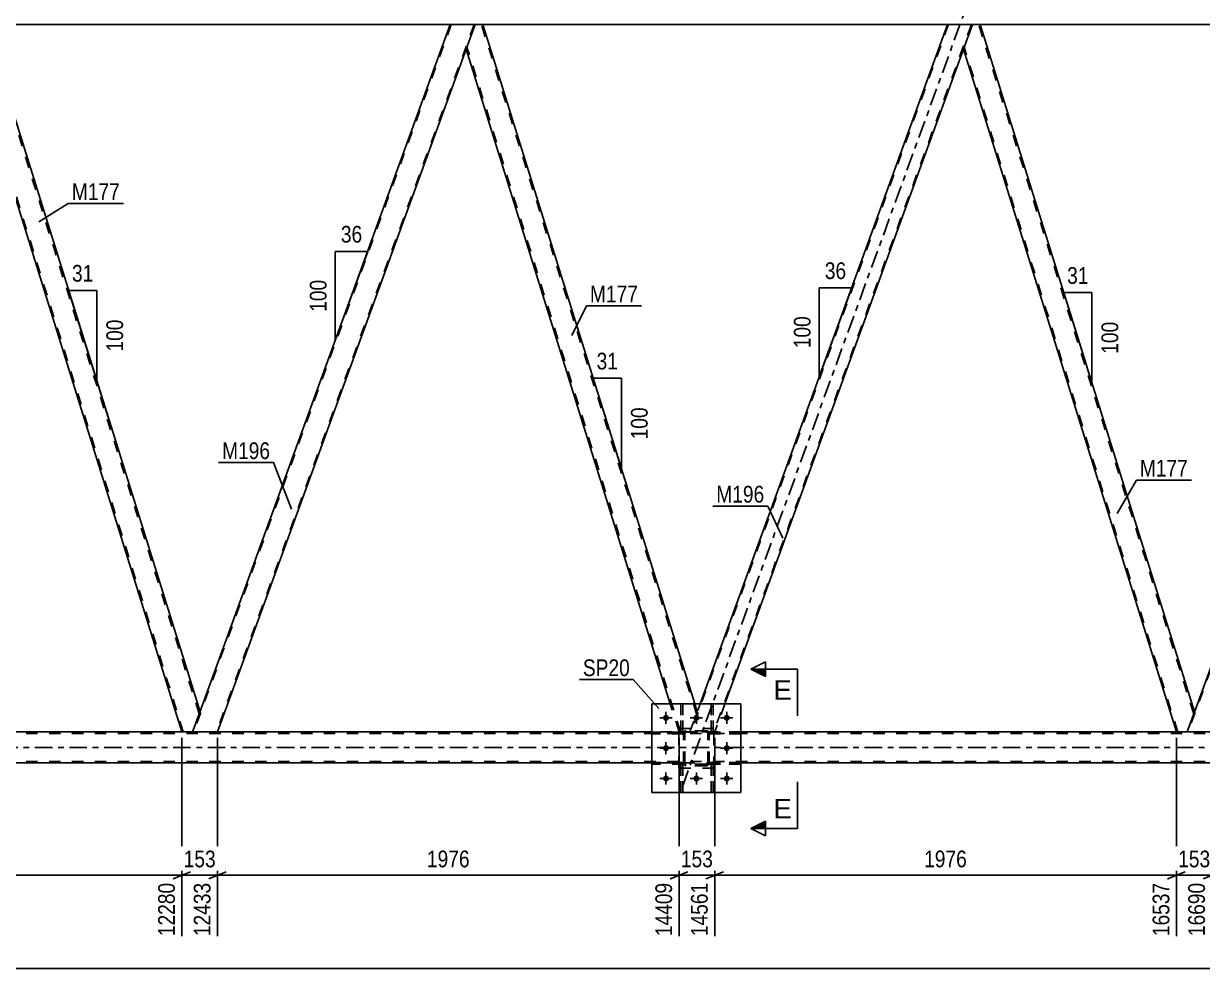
# Model space of a CAD drawing. Header units: millimetres. Extents: x 0 to 841, y 0 to 594.
# Drawn here: x 485.5 to 687.3, y 303.7 to 465.6 of the extents above; entities that cross this region are included whole.
import ezdxf

# ---------------------------------------------------------------- set-up
doc = ezdxf.new("R2010")
doc.units = ezdxf.units.MM
doc.linetypes.add('DXK_LINE_DOT2', pattern=[3.9198, 1.9599, -1.9599])
doc.linetypes.add('DXK_LINE_DOT3', pattern=[5.9187, 2.979, -0.9799, 0.9799, -0.9799])
doc.styles.add('Arial', font='ARIAL.TTF', dxfattribs={"height": 0.2})
doc.styles.add('Arial Narrow', font='ARIALN.TTF', dxfattribs={"height": 0.2})

# ---------------------------------------------------------------- blocks, each defined once
blk = doc.blocks.new('Part-814521683-3732 - 3269')
at = {"color": 7, "linetype": 'DXK_LINE_DOT3'}
blk.add_line((598.27, 334.78), (649.23, 474.8), dxfattribs=at)
at = {"color": 7, "linetype": 'DXK_LINE_DOT2'}
for p, q in [((643.85, 465.4), (599.73, 344.18)), ((647.76, 465.4), (603.64, 344.18)), ((647.94, 465.4), (646.41, 461.2)), ((599.56, 344.18), (601.31, 349)), ((605.57, 349), (603.81, 344.18)), ((603.81, 344.18), (599.56, 344.18))]:
    blk.add_line(p, q, dxfattribs=at)
at = {"color": 2, "linetype": 'Continuous'}
for p, q in [((643.68, 465.4), (601.31, 349)), ((647.94, 465.4), (643.68, 465.4)), ((646.41, 461.2), (605.57, 349))]:
    blk.add_line(p, q, dxfattribs=at)
blk = doc.blocks.new('Part-814521683-3477 - 3269')
at = {"color": 7, "linetype": 'DXK_LINE_DOT2'}
for p, q in [((598.03, 344.16), (598.03, 349)), ((598.03, 349), (598.35, 349)), ((598.35, 349), (598.35, 344.16)), ((598.03, 344.76), (598.35, 344.76)), ((598.35, 344.16), (598.03, 344.16))]:
    blk.add_line(p, q, dxfattribs=at)
blk = doc.blocks.new('Part-814521683-3480 - 3269')
at = {"color": 7, "linetype": 'DXK_LINE_DOT2'}
for p, q in [((603.23, 344.16), (603.23, 349)), ((603.23, 349), (603.55, 349)), ((603.55, 349), (603.55, 344.16)), ((603.23, 344.76), (603.55, 344.76)), ((603.55, 344.16), (603.23, 344.16))]:
    blk.add_line(p, q, dxfattribs=at)
blk = doc.blocks.new('Part-814521683-3491 - 3269')
at = {"color": 7, "linetype": 'DXK_LINE_DOT2'}
for p, q in [((598.03, 333.8), (598.03, 338.64)), ((598.03, 338.64), (598.35, 338.64)), ((598.03, 338.04), (598.35, 338.04)), ((598.35, 338.64), (598.35, 333.8)), ((598.35, 333.8), (598.03, 333.8))]:
    blk.add_line(p, q, dxfattribs=at)
blk = doc.blocks.new('Part-814521683-3494 - 3269')
at = {"color": 7, "linetype": 'DXK_LINE_DOT2'}
for p, q in [((603.23, 333.8), (603.23, 338.64)), ((603.23, 338.64), (603.55, 338.64)), ((603.23, 338.04), (603.55, 338.04)), ((603.55, 338.64), (603.55, 333.8)), ((603.55, 333.8), (603.23, 333.8))]:
    blk.add_line(p, q, dxfattribs=at)
blk = doc.blocks.new('Part-814521683-3647 - 3269')
at = {"color": 7, "linetype": 'DXK_LINE_DOT2'}
for p, q in [((598.47, 343.92), (598.51, 344.11)), ((598.51, 344.11), (598.47, 343.92)), ((598.47, 338.88), (598.47, 343.92)), ((598.71, 343.92), (598.73, 344.02)), ((598.71, 338.88), (598.71, 343.92)), ((598.73, 344.02), (598.78, 344.09)), ((598.77, 344.37), (598.95, 344.4)), ((598.95, 344.4), (598.77, 344.37)), ((598.78, 344.09), (598.86, 344.15)), ((598.86, 344.15), (598.95, 344.16)), ((602.39, 344.4), (598.95, 344.4)), ((598.95, 344.16), (602.39, 344.16)), ((602.39, 344.4), (602.58, 344.37)), ((602.58, 344.37), (602.39, 344.4)), ((602.39, 344.16), (602.49, 344.15)), ((602.49, 344.15), (602.56, 344.09)), ((602.56, 344.09), (602.62, 344.02)), ((602.62, 344.02), (602.63, 343.92)), ((602.63, 338.88), (602.63, 343.92)), ((602.84, 344.11), (602.87, 343.92)), ((602.87, 343.92), (602.84, 344.11)), ((602.87, 338.88), (602.87, 343.92)), ((598.51, 338.7), (598.47, 338.88)), ((598.47, 338.88), (598.51, 338.7)), ((598.73, 338.79), (598.71, 338.88)), ((598.78, 338.71), (598.73, 338.79)), ((598.95, 338.4), (598.77, 338.44)), ((598.77, 338.44), (598.95, 338.4)), ((598.86, 338.66), (598.78, 338.71)), ((598.95, 338.64), (598.86, 338.66)), ((602.39, 338.64), (598.95, 338.64)), ((602.39, 338.4), (598.95, 338.4)), ((602.49, 338.66), (602.39, 338.64)), ((602.58, 338.44), (602.39, 338.4)), ((602.39, 338.4), (602.58, 338.44)), ((602.56, 338.71), (602.49, 338.66)), ((602.62, 338.79), (602.56, 338.71)), ((602.63, 338.88), (602.62, 338.79)), ((602.87, 338.88), (602.84, 338.7)), ((602.84, 338.7), (602.87, 338.88))]:
    blk.add_line(p, q, dxfattribs=at)
at = {"color": 7, "linetype": 'DXK_LINE_DOT3'}
blk.add_line((600.67, 341.4), (600.67, 341.4), dxfattribs=at)
at = {"color": 7, "linetype": 'DXK_LINE_DOT2'}
for centre, start, end in [((598.95, 343.92), 112.5, 157.5), ((598.95, 343.92), 112.5, 157.5), ((602.39, 343.92), 22.5, 67.5), ((602.39, 343.92), 22.5, 67.5), ((598.95, 338.88), 202.5, 247.5), ((598.95, 338.88), 202.5, 247.5), ((602.39, 338.88), 292.5, 337.5), ((602.39, 338.88), 292.5, 337.5)]:
    blk.add_arc(centre, 0.48, start, end, dxfattribs=at)
blk = doc.blocks.new('Part-814521683-3526 - 3269')
at = {"color": 7, "linetype": 'DXK_LINE_DOT2'}
for p, q in [((598.47, 344.16), (593.07, 344.16)), ((593.07, 343.84), (593.07, 344.16)), ((598.47, 343.84), (593.07, 343.84)), ((597.87, 343.84), (597.87, 344.16)), ((598.47, 344.16), (598.47, 343.84))]:
    blk.add_line(p, q, dxfattribs=at)
blk = doc.blocks.new('Part-814521683-3527 - 3269')
at = {"color": 7, "linetype": 'DXK_LINE_DOT2'}
for p, q in [((598.47, 338.96), (593.07, 338.96)), ((593.07, 338.64), (593.07, 338.96)), ((598.47, 338.64), (593.07, 338.64)), ((597.87, 338.64), (597.87, 338.96)), ((598.47, 338.96), (598.47, 338.64))]:
    blk.add_line(p, q, dxfattribs=at)
blk = doc.blocks.new('Part-814521683-3531 - 3269')
at = {"color": 7, "linetype": 'DXK_LINE_DOT2'}
for p, q in [((603.67, 344.8), (597.67, 344.8)), ((597.67, 338), (597.67, 344.8)), ((603.67, 338), (603.67, 344.8)), ((603.67, 338), (597.67, 338))]:
    blk.add_line(p, q, dxfattribs=at)
blk = doc.blocks.new('Part-814521683-3659 - 3269')
at = {"color": 7, "linetype": 'DXK_LINE_DOT2'}
for p, q in [((558.71, 465.4), (514.59, 344.18)), ((562.63, 465.4), (518.51, 344.18)), ((562.8, 465.4), (561.27, 461.2)), ((515.67, 347.6), (514.42, 344.18)), ((518.68, 344.18), (514.42, 344.18))]:
    blk.add_line(p, q, dxfattribs=at)
at = {"color": 2, "linetype": 'Continuous'}
for p, q in [((558.54, 465.4), (515.67, 347.6)), ((562.8, 465.4), (558.54, 465.4)), ((561.27, 461.2), (518.68, 344.18))]:
    blk.add_line(p, q, dxfattribs=at)
blk = doc.blocks.new('Part-814521683-3695 - 3269')
at = {"color": 7, "linetype": 'DXK_LINE_DOT2'}
for p, q in [((602.87, 338.64), (602.87, 338.96)), ((602.87, 338.96), (608.27, 338.96)), ((608.27, 338.64), (602.87, 338.64)), ((603.47, 338.64), (603.47, 338.96)), ((608.27, 338.96), (608.27, 338.64))]:
    blk.add_line(p, q, dxfattribs=at)
blk = doc.blocks.new('Part-814521683-3562 - 3269')
at = {"color": 2, "linetype": 'Continuous'}
for p, q in [((562.8, 465.4), (561.27, 461.2)), ((562.8, 465.4), (564.12, 465.4)), ((600.4, 349), (564.12, 465.4)), ((596.21, 349), (561.25, 461.15))]:
    blk.add_line(p, q, dxfattribs=at)
at = {"color": 7, "linetype": 'DXK_LINE_DOT2'}
for p, q in [((600.69, 347.28), (563.87, 465.4)), ((561.27, 461.2), (561.25, 461.15)), ((597.96, 344.18), (561.39, 461.52)), ((597.71, 344.18), (596.21, 349)), ((599.56, 344.18), (600.82, 347.65)), ((600.82, 347.65), (600.4, 349)), ((597.71, 344.18), (599.56, 344.18))]:
    blk.add_line(p, q, dxfattribs=at)
blk = doc.blocks.new('Part-814521683-3649 - 3269')
at = {"color": 7, "linetype": 'DXK_LINE_DOT2'}
for p, q in [((593.07, 349), (608.27, 349)), ((593.07, 349), (593.07, 333.8)), ((608.27, 349), (608.27, 333.8)), ((593.07, 333.8), (608.27, 333.8))]:
    blk.add_line(p, q, dxfattribs=at)
blk = doc.blocks.new('Part-814521683-3574 - 3269')
at = {"color": 7, "linetype": 'DXK_LINE_DOT2'}
for p, q in [((603.55, 338.64), (603.23, 338.64)), ((603.23, 338.64), (603.23, 333.8)), ((603.23, 338.04), (603.55, 338.04)), ((603.55, 333.8), (603.55, 338.64)), ((603.23, 333.8), (603.55, 333.8))]:
    blk.add_line(p, q, dxfattribs=at)
blk = doc.blocks.new('Part-814521683-3575 - 3269')
at = {"color": 7, "linetype": 'DXK_LINE_DOT2'}
for p, q in [((608.27, 344.16), (602.87, 344.16)), ((602.87, 344.16), (602.87, 343.84)), ((602.87, 343.84), (608.27, 343.84)), ((603.47, 343.84), (603.47, 344.16)), ((608.27, 343.84), (608.27, 344.16))]:
    blk.add_line(p, q, dxfattribs=at)
blk = doc.blocks.new('Part-814521683-3576 - 3269')
at = {"color": 7, "linetype": 'DXK_LINE_DOT2'}
for p, q in [((608.27, 338.96), (602.87, 338.96)), ((602.87, 338.96), (602.87, 338.64)), ((602.87, 338.64), (608.27, 338.64)), ((603.47, 338.64), (603.47, 338.96)), ((608.27, 338.64), (608.27, 338.96))]:
    blk.add_line(p, q, dxfattribs=at)
blk = doc.blocks.new('Part-814521683-3626 - 3269')
at = {"color": 7, "linetype": 'DXK_LINE_DOT2'}
for p, q in [((602.87, 343.84), (602.87, 344.16)), ((602.87, 344.16), (608.27, 344.16)), ((608.27, 343.84), (602.87, 343.84)), ((603.47, 343.84), (603.47, 344.16)), ((608.27, 344.16), (608.27, 343.84))]:
    blk.add_line(p, q, dxfattribs=at)
blk = doc.blocks.new('Part-814521683-3636 - 3269')
at = {"color": 2, "linetype": 'Continuous'}
for p, q in [((477.67, 465.4), (476.14, 461.2)), ((478.98, 465.4), (477.67, 465.4)), ((515.69, 347.65), (478.98, 465.4)), ((512.58, 344.18), (476.12, 461.15)), ((514.42, 344.18), (515.52, 347.19)), ((515.67, 347.59), (515.52, 347.19)), ((515.67, 347.6), (515.67, 347.59))]:
    blk.add_line(p, q, dxfattribs=at)
at = {"color": 7, "linetype": 'DXK_LINE_DOT2'}
for p, q in [((515.55, 347.28), (478.73, 465.4)), ((476.14, 461.2), (476.12, 461.15)), ((512.83, 344.18), (476.25, 461.52)), ((515.52, 347.19), (515.61, 347.43)), ((515.69, 347.65), (515.67, 347.6)), ((514.42, 344.18), (512.58, 344.18))]:
    blk.add_line(p, q, dxfattribs=at)
blk = doc.blocks.new('Part-814521683-3640 - 3269')
at = {"color": 2, "linetype": 'Continuous'}
blk.add_line((603.55, 349), (603.23, 349), dxfattribs=at)
at = {"color": 7, "linetype": 'DXK_LINE_DOT2'}
for p, q in [((603.23, 349), (603.23, 344.16)), ((603.55, 344.16), (603.55, 349)), ((603.23, 344.76), (603.55, 344.76)), ((603.23, 344.16), (603.55, 344.16))]:
    blk.add_line(p, q, dxfattribs=at)
blk = doc.blocks.new('Part-814521683-3643 - 3269')
at = {"color": 2, "linetype": 'Continuous'}
blk.add_line((598.35, 349), (598.03, 349), dxfattribs=at)
at = {"color": 7, "linetype": 'DXK_LINE_DOT2'}
for p, q in [((598.03, 349), (598.03, 344.16)), ((598.35, 344.16), (598.35, 349)), ((598.03, 344.76), (598.35, 344.76)), ((598.03, 344.16), (598.35, 344.16))]:
    blk.add_line(p, q, dxfattribs=at)
blk = doc.blocks.new('Part-814521683-3654 - 3269')
at = {"color": 2, "linetype": 'Continuous'}
for p, q in [((608.27, 349), (593.07, 349)), ((593.07, 349), (593.07, 333.8)), ((608.27, 349), (608.27, 333.8)), ((608.27, 333.8), (593.07, 333.8))]:
    blk.add_line(p, q, dxfattribs=at)
blk = doc.blocks.new('Part-814521683-3660 - 3269')
at = {"color": 7, "linetype": 'DXK_LINE_DOT2'}
for p, q in [((598.47, 338.96), (593.07, 338.96)), ((593.07, 338.96), (593.07, 338.64)), ((598.47, 338.64), (593.07, 338.64)), ((597.87, 338.64), (597.87, 338.96)), ((598.47, 338.64), (598.47, 338.96))]:
    blk.add_line(p, q, dxfattribs=at)
blk = doc.blocks.new('Part-814521683-3675 - 3269')
at = {"color": 2, "linetype": 'Continuous'}
for p, q in [((558.54, 465.4), (478.98, 465.4)), ((643.68, 465.4), (564.12, 465.4)), ((728.81, 465.4), (649.25, 465.4))]:
    blk.add_line(p, q, dxfattribs=at)
at = {"color": 7, "linetype": 'DXK_LINE_DOT2'}
for p, q in [((564.12, 465.4), (558.54, 465.4)), ((649.25, 465.4), (643.68, 465.4))]:
    blk.add_line(p, q, dxfattribs=at)
blk = doc.blocks.new('Part-814521683-3697 - 3269')
at = {"color": 7, "linetype": 'DXK_LINE_DOT2'}
for p, q in [((598.47, 343.92), (598.51, 344.11)), ((598.51, 344.11), (598.47, 343.92)), ((598.47, 338.88), (598.47, 343.92)), ((598.71, 343.92), (598.73, 344.02)), ((598.71, 338.88), (598.71, 343.92)), ((598.73, 344.02), (598.78, 344.09)), ((598.77, 344.37), (598.95, 344.4)), ((598.95, 344.4), (598.77, 344.37)), ((598.78, 344.09), (598.86, 344.15)), ((598.86, 344.15), (598.95, 344.16)), ((602.39, 344.4), (598.95, 344.4)), ((598.95, 344.16), (602.39, 344.16)), ((602.39, 344.4), (602.58, 344.37)), ((602.58, 344.37), (602.39, 344.4)), ((602.39, 344.16), (602.49, 344.15)), ((602.49, 344.15), (602.56, 344.09)), ((602.56, 344.09), (602.62, 344.02)), ((602.62, 344.02), (602.63, 343.92)), ((602.63, 338.88), (602.63, 343.92)), ((602.84, 344.11), (602.87, 343.92)), ((602.87, 343.92), (602.84, 344.11)), ((602.87, 338.88), (602.87, 343.92)), ((598.51, 338.7), (598.47, 338.88)), ((598.47, 338.88), (598.51, 338.7)), ((598.73, 338.79), (598.71, 338.88)), ((598.78, 338.71), (598.73, 338.79)), ((598.95, 338.4), (598.77, 338.44)), ((598.77, 338.44), (598.95, 338.4)), ((598.86, 338.66), (598.78, 338.71)), ((598.95, 338.64), (598.86, 338.66)), ((602.39, 338.64), (598.95, 338.64)), ((602.39, 338.4), (598.95, 338.4)), ((602.49, 338.66), (602.39, 338.64)), ((602.58, 338.44), (602.39, 338.4)), ((602.39, 338.4), (602.58, 338.44)), ((602.56, 338.71), (602.49, 338.66)), ((602.62, 338.79), (602.56, 338.71)), ((602.63, 338.88), (602.62, 338.79)), ((602.87, 338.88), (602.84, 338.7)), ((602.84, 338.7), (602.87, 338.88))]:
    blk.add_line(p, q, dxfattribs=at)
at = {"color": 7, "linetype": 'DXK_LINE_DOT3'}
blk.add_line((600.67, 341.4), (600.67, 341.4), dxfattribs=at)
at = {"color": 7, "linetype": 'DXK_LINE_DOT2'}
for centre, start, end in [((598.95, 343.92), 112.5, 157.5), ((598.95, 343.92), 112.5, 157.5), ((602.39, 343.92), 22.5, 67.5), ((602.39, 343.92), 22.5, 67.5), ((598.95, 338.88), 202.5, 247.5), ((598.95, 338.88), 202.5, 247.5), ((602.39, 338.88), 292.5, 337.5), ((602.39, 338.88), 292.5, 337.5)]:
    blk.add_arc(centre, 0.48, start, end, dxfattribs=at)
blk = doc.blocks.new('Part-814521683-3698 - 3269')
at = {"color": 7, "linetype": 'DXK_LINE_DOT2'}
for p, q in [((603.67, 344.8), (597.67, 344.8)), ((597.67, 338), (597.67, 344.8)), ((603.67, 338), (603.67, 344.8)), ((603.67, 338), (597.67, 338))]:
    blk.add_line(p, q, dxfattribs=at)
blk = doc.blocks.new('Part-814521683-3705 - 3269')
at = {"color": 7, "linetype": 'DXK_LINE_DOT2'}
for p, q in [((598.35, 338.64), (598.03, 338.64)), ((598.03, 338.64), (598.03, 333.8)), ((598.03, 338.04), (598.35, 338.04)), ((598.35, 333.8), (598.35, 338.64)), ((598.03, 333.8), (598.35, 333.8))]:
    blk.add_line(p, q, dxfattribs=at)
blk = doc.blocks.new('Bolt-814521683-3713 - 3269')
at = {"color": 1, "linetype": 'Continuous'}
for p, q in [((595.47, 347.64), (595.47, 346.95)), ((600.67, 347.64), (600.67, 346.95)), ((605.87, 347.64), (605.87, 346.95)), ((594.43, 346.6), (595.13, 346.6)), ((595.47, 345.56), (595.47, 346.26)), ((596.51, 346.6), (595.82, 346.6)), ((599.63, 346.6), (600.33, 346.6)), ((600.67, 345.56), (600.67, 346.26)), ((601.71, 346.6), (601.02, 346.6)), ((604.83, 346.6), (605.53, 346.6)), ((605.87, 345.56), (605.87, 346.26)), ((606.91, 346.6), (606.22, 346.6)), ((594.43, 341.4), (595.13, 341.4)), ((595.47, 342.44), (595.47, 341.75)), ((596.51, 341.4), (595.82, 341.4)), ((604.83, 341.4), (605.53, 341.4)), ((605.87, 342.44), (605.87, 341.75)), ((606.91, 341.4), (606.22, 341.4)), ((595.47, 340.36), (595.47, 341.06)), ((605.87, 340.36), (605.87, 341.06)), ((595.47, 337.24), (595.47, 336.55)), ((600.67, 337.24), (600.67, 336.55)), ((605.87, 337.24), (605.87, 336.55)), ((594.43, 336.2), (595.13, 336.2)), ((595.47, 335.16), (595.47, 335.86)), ((596.51, 336.2), (595.82, 336.2)), ((599.63, 336.2), (600.33, 336.2)), ((600.67, 335.16), (600.67, 335.86)), ((601.71, 336.2), (601.02, 336.2)), ((604.83, 336.2), (605.53, 336.2)), ((605.87, 335.16), (605.87, 335.86)), ((606.91, 336.2), (606.22, 336.2))]:
    blk.add_line(p, q, dxfattribs=at)
blk = doc.blocks.new('Bolt-814521683-3714 - 3269')
at = {"linetype": 'Continuous'}
for points in [[(595.99, 346.6, -1), (594.95, 346.6, -1)], [(601.19, 346.6, -1), (600.15, 346.6, -1)], [(606.39, 346.6, -1), (605.35, 346.6, -1)], [(595.99, 341.4, -1), (594.95, 341.4, -1)], [(606.39, 341.4, -1), (605.35, 341.4, -1)], [(595.99, 336.2, -1), (594.95, 336.2, -1)], [(601.19, 336.2, -1), (600.15, 336.2, -1)], [(606.39, 336.2, -1), (605.35, 336.2, -1)]]:
    blk.add_hatch(color=1, dxfattribs=at).paths.add_polyline_path(points)
at = {"color": 1, "linetype": 'Continuous'}
for p, q in [((595.47, 347.64), (595.47, 345.56)), ((600.67, 347.64), (600.67, 345.56)), ((605.87, 347.64), (605.87, 345.56)), ((596.51, 346.6), (594.43, 346.6)), ((601.71, 346.6), (599.63, 346.6)), ((606.91, 346.6), (604.83, 346.6)), ((596.51, 341.4), (594.43, 341.4)), ((595.47, 342.44), (595.47, 340.36)), ((606.91, 341.4), (604.83, 341.4)), ((605.87, 342.44), (605.87, 340.36)), ((595.47, 337.24), (595.47, 335.16)), ((600.67, 337.24), (600.67, 335.16)), ((605.87, 337.24), (605.87, 335.16)), ((596.51, 336.2), (594.43, 336.2)), ((601.71, 336.2), (599.63, 336.2)), ((606.91, 336.2), (604.83, 336.2))]:
    blk.add_line(p, q, dxfattribs=at)
blk = doc.blocks.new('Part-814521683-3727 - 3269')
at = {"color": 2, "linetype": 'Continuous'}
for p, q in [((647.94, 465.4), (646.41, 461.2)), ((649.25, 465.4), (647.94, 465.4)), ((685.96, 347.65), (649.25, 465.4)), ((682.85, 344.18), (646.39, 461.15)), ((684.69, 344.18), (685.79, 347.19)), ((685.93, 347.59), (685.79, 347.19)), ((685.94, 347.6), (685.93, 347.59))]:
    blk.add_line(p, q, dxfattribs=at)
at = {"color": 7, "linetype": 'DXK_LINE_DOT2'}
for p, q in [((685.82, 347.28), (649, 465.4)), ((646.41, 461.2), (646.39, 461.15)), ((683.1, 344.18), (646.52, 461.52)), ((685.79, 347.19), (685.88, 347.43)), ((685.96, 347.65), (685.94, 347.6)), ((684.69, 344.18), (682.85, 344.18))]:
    blk.add_line(p, q, dxfattribs=at)
blk = doc.blocks.new('Part-814521683-3747 - 3269')
at = {"color": 7, "linetype": 'DXK_LINE_DOT2'}
for p, q in [((742.67, 343.94), (67.2, 343.94)), ((608.27, 344.18), (593.07, 344.18)), ((742.67, 339.14), (67.2, 339.14)), ((608.27, 338.9), (593.07, 338.9))]:
    blk.add_line(p, q, dxfattribs=at)
at = {"color": 2, "linetype": 'Continuous'}
for p, q in [((593.07, 344.18), (352.87, 344.18)), ((742.67, 344.18), (608.27, 344.18)), ((593.07, 338.9), (352.87, 338.9)), ((742.67, 338.9), (608.27, 338.9))]:
    blk.add_line(p, q, dxfattribs=at)
at = {"color": 7, "linetype": 'DXK_LINE_DOT3'}
blk.add_line((67.2, 341.54), (742.67, 341.54), dxfattribs=at)
blk = doc.blocks.new('Part-814521683-3748 - 3269')
at = {"color": 7, "linetype": 'DXK_LINE_DOT2'}
for p, q in [((598.47, 344.16), (593.07, 344.16)), ((593.07, 344.16), (593.07, 343.84)), ((598.47, 343.84), (593.07, 343.84)), ((597.87, 343.84), (597.87, 344.16)), ((598.47, 343.84), (598.47, 344.16))]:
    blk.add_line(p, q, dxfattribs=at)
blk = doc.blocks.new('Part-814521683-3766 - 3269')
at = {"color": 7, "linetype": 'DXK_LINE_DOT2'}
for p, q in [((728.98, 465.4), (684.86, 344.18)), ((732.9, 465.4), (688.78, 344.18)), ((685.94, 347.6), (684.69, 344.18)), ((684.69, 344.18), (688.95, 344.18))]:
    blk.add_line(p, q, dxfattribs=at)
at = {"color": 2, "linetype": 'Continuous'}
for p, q in [((728.81, 465.4), (685.94, 347.6)), ((688.95, 344.18), (733.07, 465.4)), ((733.07, 465.4), (728.81, 465.4))]:
    blk.add_line(p, q, dxfattribs=at)
blk = doc.blocks.new('StraightDimension-814521683-4502 - 3269')
at = {"color": 7, "linetype": 'Continuous'}
for p, q in [((603.81, 343.18), (603.81, 309.2)), ((682.85, 343.18), (682.85, 309.2)), ((605.31, 320.24), (602.31, 319.04)), ((603.81, 319.64), (682.85, 319.64)), ((681.35, 319.04), (684.35, 320.24))]:
    blk.add_line(p, q, dxfattribs=at)
at = {"color": 0}
blk.add_wipeout([(647.59, 320.39), (647.59, 324.59), (639.07, 324.59), (639.07, 320.39)], dxfattribs=at)
at = {"color": 0, "linetype": 'Continuous'}
blk.add_wipeout([(682.25, 318.94), (678.05, 318.94), (678.05, 308.6), (682.25, 308.6)], dxfattribs=at)
at = {"color": 3, "style": 'Arial Narrow'}
blk.add_text('1976', height=2.863, dxfattribs=at).set_placement((639.67, 320.99))
at = {"color": 3, "linetype": 'Continuous', "style": 'Arial Narrow'}
blk.add_text('16537', height=2.863, rotation=90.0002, dxfattribs=at).set_placement((681.65, 309.2))
blk = doc.blocks.new('StraightDimension-814521683-4464 - 3269')
at = {"color": 7, "linetype": 'Continuous'}
for p, q in [((518.68, 343.18), (518.68, 309.2)), ((597.71, 343.18), (597.71, 309.2)), ((520.18, 320.24), (517.18, 319.04)), ((518.68, 319.64), (597.71, 319.64)), ((596.21, 319.04), (599.21, 320.24))]:
    blk.add_line(p, q, dxfattribs=at)
at = {"color": 0}
blk.add_wipeout([(562.45, 320.39), (562.45, 324.59), (553.94, 324.59), (553.94, 320.39)], dxfattribs=at)
at = {"color": 0, "linetype": 'Continuous'}
blk.add_wipeout([(597.11, 318.94), (592.91, 318.94), (592.91, 308.6), (597.11, 308.6)], dxfattribs=at)
at = {"color": 3, "style": 'Arial Narrow'}
blk.add_text('1976', height=2.863, dxfattribs=at).set_placement((554.54, 320.99))
at = {"color": 3, "linetype": 'Continuous', "style": 'Arial Narrow'}
blk.add_text('14409', height=2.863, rotation=90.0002, dxfattribs=at).set_placement((596.51, 309.2))
blk = doc.blocks.new('AngleDimension-814521683-4585 - 3269')
at = {"color": 7, "linetype": 'Continuous'}
for p, q in [((667.35, 407.35), (663.57, 419.46)), ((668.39, 419.46), (663.57, 419.46)), ((668.39, 404), (663.57, 419.46)), ((668.39, 404), (668.39, 419.46))]:
    blk.add_line(p, q, dxfattribs=at)
at = {"color": 0}
for points in [[(668.41, 420.36), (668.41, 424.56), (663.55, 424.56), (663.55, 420.36)], [(673.49, 415.07), (669.29, 415.07), (669.29, 408.39), (673.49, 408.39)]]:
    blk.add_wipeout(points, dxfattribs=at)
at = {"color": 3, "style": 'Arial Narrow'}
blk.add_text('31', height=2.863, dxfattribs=at).set_placement((664.15, 420.96))
blk.add_text('100', height=2.863, rotation=90.0002, dxfattribs=at).set_placement((672.89, 408.99))
blk = doc.blocks.new('AngleDimension-814521683-13189 - 3269')
at = {"color": 7, "linetype": 'Continuous'}
for p, q in [((621.72, 420.28), (627.26, 420.28)), ((621.72, 405.06), (627.26, 420.28)), ((621.72, 405.06), (621.72, 420.28)), ((622.66, 407.64), (627.26, 420.28))]:
    blk.add_line(p, q, dxfattribs=at)
at = {"color": 0}
for points in [[(626.91, 421.18), (626.91, 425.38), (622.06, 425.38), (622.06, 421.18)], [(620.82, 416.01), (616.62, 416.01), (616.62, 409.33), (620.82, 409.33)]]:
    blk.add_wipeout(points, dxfattribs=at)
at = {"color": 3, "style": 'Arial Narrow'}
blk.add_text('36', height=2.863, dxfattribs=at).set_placement((622.66, 421.78))
blk.add_text('100', height=2.863, rotation=90.0002, dxfattribs=at).set_placement((620.22, 409.93))
blk = doc.blocks.new('StraightDimension-814521683-4563 - 3269')
at = {"color": 7, "linetype": 'Continuous'}
blk.add_line((56.34, 303.66), (794.4, 303.66), dxfattribs=at)
blk = doc.blocks.new('AngleDimension-814521683-3797 - 3269')
at = {"color": 7, "linetype": 'Continuous'}
for p, q in [((585.26, 397.56), (583.01, 404.8)), ((587.83, 404.8), (583.01, 404.8)), ((587.83, 389.33), (583.01, 404.8)), ((587.83, 389.33), (587.83, 404.8))]:
    blk.add_line(p, q, dxfattribs=at)
at = {"color": 0}
for points in [[(587.85, 405.7), (587.85, 409.9), (582.99, 409.9), (582.99, 405.7)], [(592.93, 400.41), (588.73, 400.41), (588.73, 393.72), (592.93, 393.72)]]:
    blk.add_wipeout(points, dxfattribs=at)
at = {"color": 3, "style": 'Arial Narrow'}
blk.add_text('31', height=2.863, dxfattribs=at).set_placement((583.59, 406.3))
blk.add_text('100', height=2.863, rotation=90.0002, dxfattribs=at).set_placement((592.33, 394.32))
blk = doc.blocks.new('AngleDimension-814521683-3825 - 3269')
at = {"color": 7, "linetype": 'Continuous'}
for p, q in [((498.01, 419.84), (493.19, 419.84)), ((498.01, 404.37), (493.19, 419.84)), ((498.01, 404.37), (498.01, 419.84)), ((499.92, 398.24), (498.01, 404.37))]:
    blk.add_line(p, q, dxfattribs=at)
at = {"color": 0}
for points in [[(498.02, 420.74), (498.02, 424.94), (493.17, 424.94), (493.17, 420.74)], [(503.11, 415.45), (498.91, 415.45), (498.91, 408.76), (503.11, 408.76)]]:
    blk.add_wipeout(points, dxfattribs=at)
at = {"color": 3, "style": 'Arial Narrow'}
blk.add_text('31', height=2.863, dxfattribs=at).set_placement((493.77, 421.34))
blk.add_text('100', height=2.863, rotation=90.0002, dxfattribs=at).set_placement((502.51, 409.36))
blk = doc.blocks.new('StraightDimension-814521683-4426 - 3269')
at = {"color": 7, "linetype": 'Continuous'}
for p, q in [((433.55, 343.18), (433.55, 309.2)), ((512.58, 343.18), (512.58, 309.2)), ((435.05, 320.24), (432.05, 319.04)), ((433.55, 319.64), (512.58, 319.64)), ((511.08, 319.04), (514.08, 320.24))]:
    blk.add_line(p, q, dxfattribs=at)
at = {"color": 0}
blk.add_wipeout([(477.32, 320.39), (477.32, 324.59), (468.81, 324.59), (468.81, 320.39)], dxfattribs=at)
at = {"color": 0, "linetype": 'Continuous'}
blk.add_wipeout([(511.98, 318.94), (507.78, 318.94), (507.78, 308.6), (511.98, 308.6)], dxfattribs=at)
at = {"color": 3, "style": 'Arial Narrow'}
blk.add_text('1976', height=2.863, dxfattribs=at).set_placement((469.41, 320.99))
at = {"color": 3, "linetype": 'Continuous', "style": 'Arial Narrow'}
blk.add_text('12280', height=2.863, rotation=90.0002, dxfattribs=at).set_placement((511.38, 309.2))
blk = doc.blocks.new('StraightDimension-814521683-4445 - 3269')
at = {"color": 7, "linetype": 'Continuous'}
for p, q in [((512.58, 343.18), (512.58, 309.2)), ((518.68, 343.18), (518.68, 309.2)), ((511.08, 319.04), (514.08, 320.24)), ((512.58, 319.64), (518.68, 319.64)), ((520.18, 320.24), (517.18, 319.04))]:
    blk.add_line(p, q, dxfattribs=at)
at = {"color": 0}
blk.add_wipeout([(518.97, 320.39), (518.97, 324.59), (512.29, 324.59), (512.29, 320.39)], dxfattribs=at)
at = {"color": 0, "linetype": 'Continuous'}
blk.add_wipeout([(518.08, 318.94), (513.88, 318.94), (513.88, 308.6), (518.08, 308.6)], dxfattribs=at)
at = {"color": 3, "style": 'Arial Narrow'}
blk.add_text('153', height=2.863, dxfattribs=at).set_placement((512.89, 320.99))
at = {"color": 3, "linetype": 'Continuous', "style": 'Arial Narrow'}
blk.add_text('12433', height=2.863, rotation=90.0002, dxfattribs=at).set_placement((517.48, 309.2))
blk = doc.blocks.new('StraightDimension-814521683-4483 - 3269')
at = {"color": 7, "linetype": 'Continuous'}
for p, q in [((597.71, 343.18), (597.71, 309.2)), ((603.81, 343.18), (603.81, 309.2)), ((596.21, 319.04), (599.21, 320.24)), ((597.71, 319.64), (603.81, 319.64)), ((605.31, 320.24), (602.31, 319.04))]:
    blk.add_line(p, q, dxfattribs=at)
at = {"color": 0}
blk.add_wipeout([(604.11, 320.39), (604.11, 324.59), (597.42, 324.59), (597.42, 320.39)], dxfattribs=at)
at = {"color": 0, "linetype": 'Continuous'}
blk.add_wipeout([(603.21, 318.94), (599.01, 318.94), (599.01, 308.6), (603.21, 308.6)], dxfattribs=at)
at = {"color": 3, "style": 'Arial Narrow'}
blk.add_text('153', height=2.863, dxfattribs=at).set_placement((598.02, 320.99))
at = {"color": 3, "linetype": 'Continuous', "style": 'Arial Narrow'}
blk.add_text('14561', height=2.863, rotation=90.0002, dxfattribs=at).set_placement((602.61, 309.2))
blk = doc.blocks.new('StraightDimension-814521683-4521 - 3269')
at = {"color": 7, "linetype": 'Continuous'}
for p, q in [((682.85, 343.18), (682.85, 309.2)), ((688.95, 343.18), (688.95, 309.2)), ((681.35, 319.04), (684.35, 320.24)), ((682.85, 319.64), (688.95, 319.64)), ((690.45, 320.24), (687.45, 319.04))]:
    blk.add_line(p, q, dxfattribs=at)
at = {"color": 0}
blk.add_wipeout([(689.24, 320.39), (689.24, 324.59), (682.56, 324.59), (682.56, 320.39)], dxfattribs=at)
at = {"color": 0, "linetype": 'Continuous'}
blk.add_wipeout([(688.35, 318.94), (684.15, 318.94), (684.15, 308.6), (688.35, 308.6)], dxfattribs=at)
at = {"color": 3, "style": 'Arial Narrow'}
blk.add_text('153', height=2.863, dxfattribs=at).set_placement((683.16, 320.99))
at = {"color": 3, "linetype": 'Continuous', "style": 'Arial Narrow'}
blk.add_text('16690', height=2.863, rotation=90.0002, dxfattribs=at).set_placement((687.75, 309.2))
blk = doc.blocks.new('AngleDimension-814521683-13175 - 3269')
at = {"color": 7, "linetype": 'Continuous'}
for p, q in [((538.85, 426.53), (544.4, 426.53)), ((538.85, 411.3), (544.4, 426.53)), ((538.85, 411.3), (538.85, 426.53)), ((539.98, 414.4), (544.4, 426.53))]:
    blk.add_line(p, q, dxfattribs=at)
at = {"color": 0}
for points in [[(544.05, 427.43), (544.05, 431.63), (539.2, 431.63), (539.2, 427.43)], [(537.95, 422.26), (533.75, 422.26), (533.75, 415.57), (537.95, 415.57)]]:
    blk.add_wipeout(points, dxfattribs=at)
at = {"color": 3, "style": 'Arial Narrow'}
blk.add_text('36', height=2.863, dxfattribs=at).set_placement((539.8, 428.03))
blk.add_text('100', height=2.863, rotation=90.0002, dxfattribs=at).set_placement((537.35, 416.17))
blk = doc.blocks.new('SectionMark-814521683-4887 - 3269')
at = {"linetype": 'Continuous'}
for points in [[(612.49, 354.94), (612.49, 353.69), (609.99, 354.94)], [(612.49, 328.88), (612.49, 327.63), (609.99, 327.63)]]:
    blk.add_hatch(color=6, dxfattribs=at).paths.add_polyline_path(points)
at = {"color": 6, "linetype": 'Continuous'}
for p, q in [((609.99, 354.94), (612.49, 356.19)), ((612.49, 353.69), (612.49, 356.19)), ((617.99, 354.94), (609.99, 354.94)), ((609.99, 354.94), (612.49, 353.69)), ((609.99, 327.63), (612.49, 328.88)), ((617.99, 327.63), (609.99, 327.63)), ((612.49, 326.38), (609.99, 327.63)), ((612.49, 328.88), (612.49, 326.38))]:
    blk.add_line(p, q, dxfattribs=at)
at = {"color": 0, "linetype": 'Continuous'}
for points in [[(616.99, 349.69), (616.99, 353.19), (613.88, 353.19), (613.88, 349.69)], [(616.99, 329.38), (616.99, 332.88), (613.88, 332.88), (613.88, 329.38)]]:
    blk.add_wipeout(points, dxfattribs=at)
at = {"color": 6, "linetype": 'Continuous'}
for p, q in [((617.99, 354.94), (617.99, 346.94)), ((617.99, 327.63), (617.99, 335.63))]:
    blk.add_line(p, q, dxfattribs=at)
at = {"color": 3, "linetype": 'Continuous', "style": 'Arial'}
for p in [(613.88, 349.69), (613.88, 329.38)]:
    blk.add_text('E', height=3.34, dxfattribs=at).set_placement(p)
blk = doc.blocks.new('Mark-814521683-3728 - 3269')
at = {"color": 0}
blk.add_wipeout([(612.3, 383.49), (612.3, 386.49), (604.08, 386.49), (604.08, 383.49)], dxfattribs=at)
blk.add_wipeout([(612.3, 383.49), (612.3, 386.49), (604.08, 386.49), (604.08, 383.49)], dxfattribs=at)
at = {"color": 30, "linetype": 'Continuous'}
for p in [(603.48, 382.89), (615.49, 377.37)]:
    blk.add_line(p, (612.9, 382.89), dxfattribs=at)
at = {"color": 3, "style": 'Arial Narrow'}
blk.add_text('M196', height=2.863, dxfattribs=at).set_placement((604.08, 383.49))
blk = doc.blocks.new('Mark-814521683-3558 - 3269')
at = {"color": 0}
blk.add_wipeout([(590.67, 417.79), (590.67, 420.79), (582.45, 420.79), (582.45, 417.79)], dxfattribs=at)
blk.add_wipeout([(590.67, 417.79), (590.67, 420.79), (582.45, 420.79), (582.45, 417.79)], dxfattribs=at)
at = {"color": 30, "linetype": 'Continuous'}
for p, q in [((579.33, 412.09), (581.85, 417.19)), ((581.85, 417.19), (591.27, 417.19))]:
    blk.add_line(p, q, dxfattribs=at)
at = {"color": 3, "style": 'Arial Narrow'}
blk.add_text('M177', height=2.863, dxfattribs=at).set_placement((582.45, 417.79))
blk = doc.blocks.new('Mark-814521683-3632 - 3269')
at = {"color": 0}
blk.add_wipeout([(501.96, 435.33), (501.96, 438.33), (493.74, 438.33), (493.74, 435.33)], dxfattribs=at)
blk.add_wipeout([(501.96, 435.33), (501.96, 438.33), (493.74, 438.33), (493.74, 435.33)], dxfattribs=at)
at = {"color": 30, "linetype": 'Continuous'}
for p, q in [((488.1, 431.58), (493.14, 434.73)), ((493.14, 434.73), (502.56, 434.73))]:
    blk.add_line(p, q, dxfattribs=at)
at = {"color": 3, "style": 'Arial Narrow'}
blk.add_text('M177', height=2.863, dxfattribs=at).set_placement((493.74, 435.33))
blk = doc.blocks.new('Mark-814521683-3650 - 3269')
at = {"color": 0}
blk.add_wipeout([(589.27, 353.75), (589.27, 356.75), (581.24, 356.75), (581.24, 353.75)], dxfattribs=at)
blk.add_wipeout([(589.27, 353.75), (589.27, 356.75), (581.24, 356.75), (581.24, 353.75)], dxfattribs=at)
at = {"color": 30, "linetype": 'Continuous'}
for p in [(580.64, 353.15), (594.23, 348.21)]:
    blk.add_line(p, (589.87, 353.15), dxfattribs=at)
at = {"color": 3, "style": 'Arial Narrow'}
blk.add_text('SP20', height=2.863, dxfattribs=at).set_placement((581.24, 353.75))
blk = doc.blocks.new('Mark-814521683-3655 - 3269')
at = {"color": 0}
blk.add_wipeout([(527.69, 390.94), (527.69, 393.94), (519.47, 393.94), (519.47, 390.94)], dxfattribs=at)
blk.add_wipeout([(527.69, 390.94), (527.69, 393.94), (519.47, 393.94), (519.47, 390.94)], dxfattribs=at)
at = {"color": 30, "linetype": 'Continuous'}
for p in [(518.87, 390.34), (531.33, 382.38)]:
    blk.add_line(p, (528.29, 390.34), dxfattribs=at)
at = {"color": 3, "style": 'Arial Narrow'}
blk.add_text('M196', height=2.863, dxfattribs=at).set_placement((519.47, 390.94))
blk = doc.blocks.new('Mark-814521683-3723 - 3269')
at = {"color": 0}
blk.add_wipeout([(684.82, 387.94), (684.82, 390.94), (676.6, 390.94), (676.6, 387.94)], dxfattribs=at)
blk.add_wipeout([(684.82, 387.94), (684.82, 390.94), (676.6, 390.94), (676.6, 387.94)], dxfattribs=at)
at = {"color": 30, "linetype": 'Continuous'}
for p, q in [((672.7, 381.6), (676, 387.34)), ((676, 387.34), (685.42, 387.34))]:
    blk.add_line(p, q, dxfattribs=at)
at = {"color": 3, "style": 'Arial Narrow'}
blk.add_text('M177', height=2.863, dxfattribs=at).set_placement((676.6, 387.94))

msp = doc.modelspace()

# ---------------------------------------------------------------- block references
for name in ['Part-814521683-3732 - 3269', 'Part-814521683-3675 - 3269', 'Part-814521683-3636 - 3269', 'Part-814521683-3659 - 3269', 'Part-814521683-3562 - 3269', 'Part-814521683-3727 - 3269', 'Part-814521683-3766 - 3269', 'Part-814521683-3649 - 3269', 'Part-814521683-3654 - 3269', 'Bolt-814521683-3713 - 3269', 'Bolt-814521683-3714 - 3269', 'Part-814521683-3477 - 3269', 'Part-814521683-3643 - 3269', 'Part-814521683-3480 - 3269', 'Part-814521683-3640 - 3269', 'Part-814521683-3747 - 3269', 'Part-814521683-3526 - 3269', 'Part-814521683-3748 - 3269', 'Part-814521683-3531 - 3269', 'Part-814521683-3698 - 3269', 'Part-814521683-3647 - 3269', 'Part-814521683-3697 - 3269', 'Part-814521683-3575 - 3269', 'Part-814521683-3626 - 3269', 'Part-814521683-3527 - 3269', 'Part-814521683-3660 - 3269', 'Part-814521683-3491 - 3269', 'Part-814521683-3705 - 3269', 'Part-814521683-3695 - 3269', 'Part-814521683-3576 - 3269', 'Part-814521683-3494 - 3269', 'Part-814521683-3574 - 3269']:
    msp.add_blockref(name, (0, 0))

# ---------------------------------------------------------------- next in the draw order: block references
for name in ['AngleDimension-814521683-13189 - 3269', 'AngleDimension-814521683-4585 - 3269', 'StraightDimension-814521683-4464 - 3269', 'StraightDimension-814521683-4502 - 3269']:
    msp.add_blockref(name, (0, 0))

# ---------------------------------------------------------------- next in the draw order: block references
msp.add_blockref('StraightDimension-814521683-4563 - 3269', (0, 0))

# ---------------------------------------------------------------- next in the draw order: block references
for name in ['Mark-814521683-3632 - 3269', 'AngleDimension-814521683-13175 - 3269', 'AngleDimension-814521683-3825 - 3269', 'Mark-814521683-3558 - 3269', 'AngleDimension-814521683-3797 - 3269', 'Mark-814521683-3655 - 3269', 'Mark-814521683-3723 - 3269', 'Mark-814521683-3728 - 3269', 'Mark-814521683-3650 - 3269', 'SectionMark-814521683-4887 - 3269', 'StraightDimension-814521683-4426 - 3269', 'StraightDimension-814521683-4483 - 3269', 'StraightDimension-814521683-4521 - 3269']:
    msp.add_blockref(name, (0, 0))

# ---------------------------------------------------------------- next in the draw order: block references
msp.add_blockref('StraightDimension-814521683-4445 - 3269', (0, 0))

doc.saveas('drawing.dxf')
